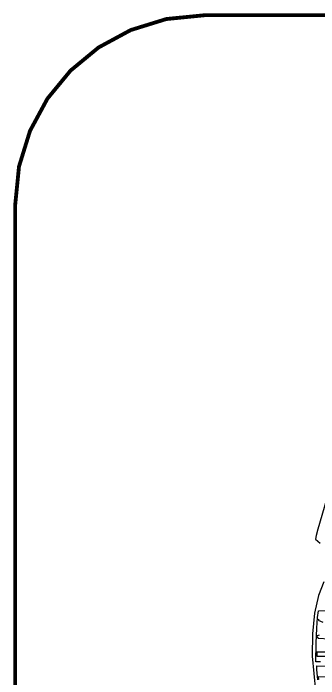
# Model space of a CAD drawing. Extents: x 0 to 7.6, y 0 to 10.9.
# Drawn here: x 0.022 to 0.656, y 5.753 to 7.135 of the extents above; entities that cross this region are included whole.
import ezdxf

# ---------------------------------------------------------------- set-up
doc = ezdxf.new("R2010")
doc.units = 0
doc.layers.get('0').update_dxf_attribs({"linetype": 'CONTINUOUS'})

msp = doc.modelspace()

# ---------------------------------------------------------------- linework, layer by layer
at = {"color": 1, "const_width": 0.007935}
msp.add_lwpolyline([(0.025662, 4.02854), (0.025662, 6.73714), (0.033583, 6.81668), (0.056478, 6.89068), (0.092665, 6.95757), (0.140679, 7.01579), (0.198893, 7.06381), (0.265787, 7.09999), (0.339789, 7.12289), (0.419325, 7.13081), (0.419325, 7.13081), (3.12793, 7.13081), (3.20747, 7.12289), (3.28142, 7.09999), (3.34831, 7.06381), (3.40657, 7.01579), (3.45454, 6.95757), (3.49078, 6.89068), (3.51367, 6.81668), (3.52165, 6.73714), (3.52165, 4.02854)], dxfattribs=at)
at = {"color": 0}
for points in [[(0.682129, 6.15799), (0.654731, 6.06336), (0.651475, 6.04992), (0.649685, 6.04269), (0.659668, 6.03407)], [(0.667426, 5.95383), (0.655925, 5.92572), (0.647786, 5.88889), (0.643338, 5.84597), (0.643013, 5.79958), (0.649739, 5.72786)], [(0.660047, 5.78754), (0.650228, 5.78776), (0.65115, 5.82656), (0.652344, 5.85813), (0.654081, 5.87961), (0.656033, 5.89393), (0.684625, 5.89501)], [(0.656575, 5.87642), (0.655653, 5.87468), (0.664822, 5.87044)], [(0.657715, 5.84315), (0.652994, 5.84212), (0.652344, 5.84011), (0.655871, 5.83703), (0.677626, 5.83556)], [(0.735678, 5.80778), (0.652344, 5.80778), (0.652344, 5.79947), (0.733996, 5.79947)], [(0.654351, 5.75082), (0.652344, 5.77169), (0.652344, 5.77974), (0.652344, 5.77974), (0.691949, 5.7786), (0.720269, 5.7774), (0.73291, 5.7761), (0.733128, 5.76378), (0.731933, 5.75276), (0.724229, 5.75288), (0.709799, 5.75358), (0.686089, 5.75499), (0.655653, 5.75694), (0.655653, 5.75331), (0.656521, 5.75086)]]:
    msp.add_lwpolyline(points, dxfattribs=at)

doc.saveas('drawing.dxf')
